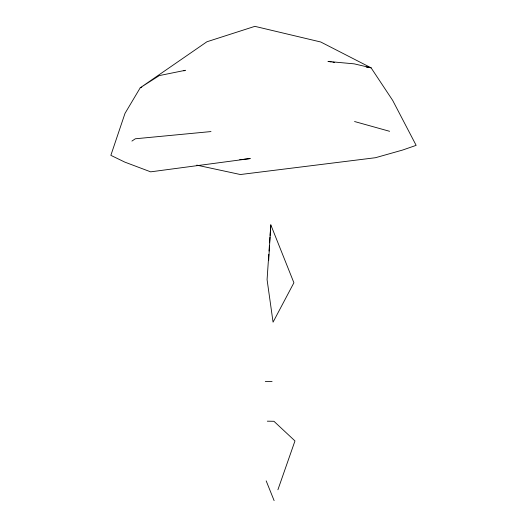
<?xml version="1.0" encoding="UTF-8"?>
<svg xmlns="http://www.w3.org/2000/svg" width="527" height="527" viewBox="0 0 527 527"><rect width="100%" height="100%" fill="white"/><g stroke="black" fill="none" stroke-linecap="round" stroke-linejoin="round"><path stroke-width="0.79" d="M268.678 260.496L270.806 224.864L293.901 282.775L273.058 322.155L267.077 279.646L268.803 254.297M269.027 251.03L269.416 245.305M269.58 242.848L269.969 237.124M270.081 235.49L270.806 224.864M277.907 489.761L294.968 440.928L273.941 421.297L267.327 421.178M131.915 141.084L135.307 138.785L210.991 131.566M141.77 87.186L140.235 87.778L124.998 113.384L110.854 155.34L124.859 162.132L150.656 171.842L250.266 158.574L243.79 159.22M183.864 70.881L185.392 70.289L159.299 75.585L140.235 87.778L206.913 41.771L254.864 26.35L320.726 41.989L371.074 67.805L392.681 100.4L416.146 145.353L402.648 150.037L375.461 157.718L240.384 174.529L196.775 165.135M239.745 159.622L242.176 159.378M265.292 381.39L272.084 381.581M331.219 61.922L327.965 61.448L354.203 63.853L371.074 67.805L366.193 67.087M332.847 62.166L334.474 62.403M354.552 121.526L389.605 131.302M266.175 480.874L274.119 500.617"/></g></svg>
